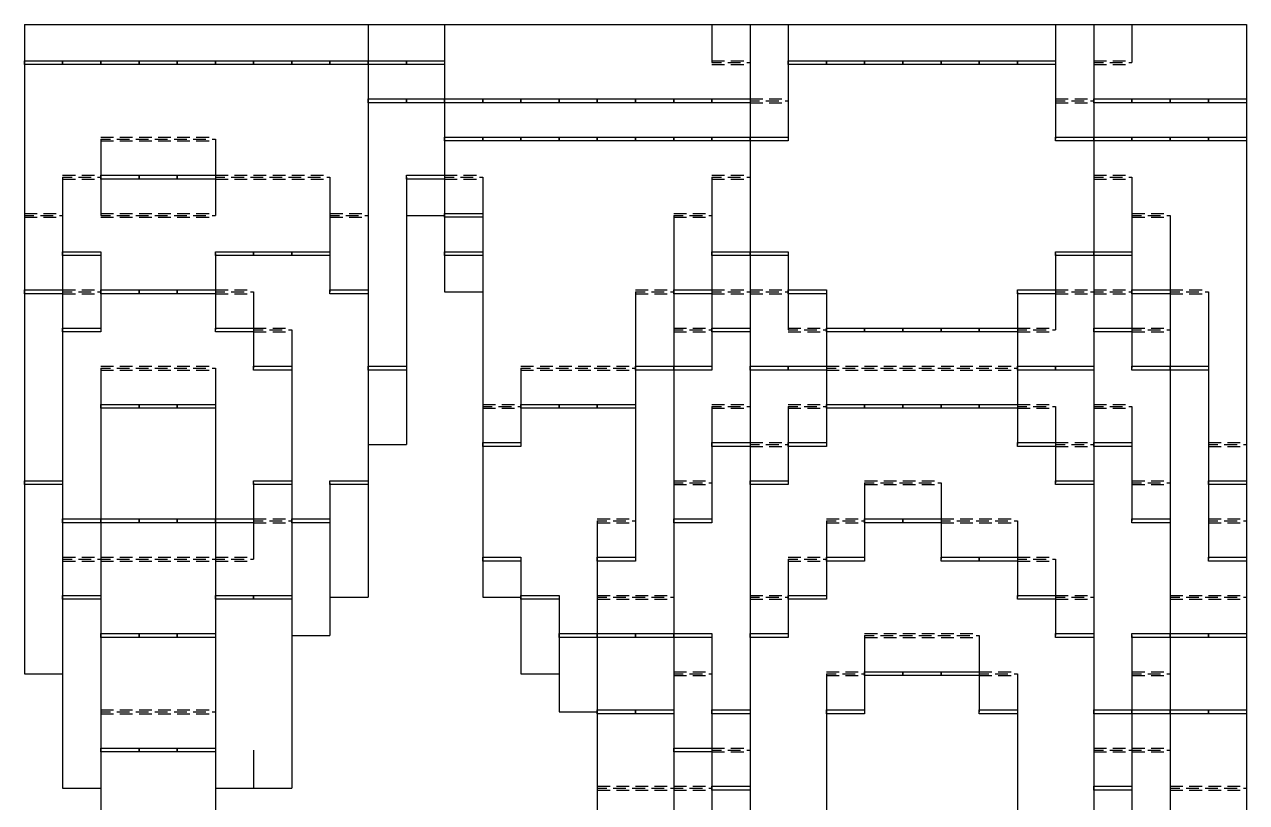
# Model space of a CAD drawing. Header units: millimetres. Extents: x 0 to 320, y 0 to 325.
# Drawn here: x 0 to 320, y 121.2 to 325 of the extents above; entities that cross this region are included whole.
import ezdxf

# ---------------------------------------------------------------- set-up
doc = ezdxf.new("R2010")
doc.units = ezdxf.units.MM
for name, color, linetype in [('CUT', 3, 'CONTINUOUS'), ('MOUNTAIN_FOLD', 1, 'CONTINUOUS'), ('VALLEY_FOLD', 5, 'CONTINUOUS')]:
    doc.layers.add(name, color=color, linetype=linetype)

msp = doc.modelspace()

# ---------------------------------------------------------------- linework, layer by layer
at = {"layer": 'CUT'}
for p, q in [((0, 325), (10, 325)), ((0, 325), (0, 315)), ((10, 325), (20, 325)), ((20, 325), (30, 325)), ((30, 325), (40, 325)), ((40, 325), (50, 325)), ((50, 325), (60, 325)), ((60, 325), (70, 325)), ((70, 325), (80, 325)), ((80, 325), (90, 325)), ((90, 325), (90, 315)), ((90, 325), (100, 325)), ((100, 325), (110, 325)), ((110, 325), (110, 315)), ((110, 325), (120, 325)), ((120, 325), (130, 325)), ((130, 325), (140, 325)), ((140, 325), (150, 325)), ((150, 325), (160, 325)), ((160, 325), (170, 325)), ((170, 325), (180, 325)), ((180, 325), (190, 325)), ((180, 325), (180, 315)), ((190, 325), (200, 325)), ((190, 325), (190, 315)), ((200, 325), (210, 325)), ((200, 325), (200, 315)), ((210, 325), (220, 325)), ((220, 325), (230, 325)), ((230, 325), (240, 325)), ((240, 325), (250, 325)), ((250, 325), (260, 325)), ((260, 325), (270, 325)), ((270, 325), (270, 315)), ((270, 325), (280, 325)), ((280, 325), (290, 325)), ((280, 325), (280, 315)), ((290, 325), (300, 325)), ((290, 325), (290, 315)), ((300, 325), (310, 325)), ((310, 325), (320, 325)), ((320, 325), (320, 315)), ((0, 315), (0, 305)), ((90, 315), (90, 305)), ((110, 315), (110, 305)), ((190, 315), (190, 305)), ((200, 315), (200, 305)), ((270, 315), (270, 305)), ((280, 315), (280, 305)), ((320, 315), (320, 305)), ((0, 305), (0, 295)), ((90, 305), (90, 295)), ((110, 305), (110, 295)), ((190, 305), (190, 295)), ((200, 305), (200, 295)), ((270, 305), (270, 295)), ((280, 305), (280, 295)), ((320, 305), (320, 295)), ((0, 295), (0, 285)), ((20, 295), (20, 285)), ((50, 295), (50, 285)), ((90, 295), (90, 285)), ((110, 295), (110, 285)), ((190, 295), (190, 285)), ((280, 295), (280, 285)), ((320, 295), (320, 285)), ((0, 285), (0, 275)), ((10, 285), (10, 275)), ((20, 285), (20, 275)), ((50, 285), (50, 275)), ((80, 285), (80, 275)), ((90, 285), (90, 275)), ((100, 285), (100, 275)), ((110, 285), (110, 275)), ((120, 285), (120, 275)), ((180, 285), (180, 275)), ((190, 285), (190, 275)), ((280, 285), (280, 275)), ((290, 285), (290, 275)), ((320, 285), (320, 275)), ((0, 275), (0, 265)), ((10, 275), (10, 265)), ((80, 275), (80, 265)), ((90, 275), (90, 265)), ((100, 275), (110, 275)), ((100, 275), (100, 265)), ((110, 275), (110, 265)), ((120, 275), (120, 265)), ((170, 275), (170, 265)), ((180, 275), (180, 265)), ((190, 275), (190, 265)), ((280, 275), (280, 265)), ((290, 275), (290, 265)), ((300, 275), (300, 265)), ((320, 275), (320, 265)), ((0, 265), (0, 255)), ((10, 265), (10, 255)), ((20, 265), (20, 255)), ((50, 265), (50, 255)), ((80, 265), (80, 255)), ((90, 265), (90, 255)), ((100, 265), (100, 255)), ((110, 265), (110, 255)), ((120, 265), (120, 255)), ((170, 265), (170, 255)), ((180, 265), (180, 255)), ((190, 265), (190, 255)), ((200, 265), (200, 255)), ((270, 265), (270, 255)), ((280, 265), (280, 255)), ((290, 265), (290, 255)), ((300, 265), (300, 255)), ((320, 265), (320, 255)), ((0, 255), (0, 245)), ((10, 255), (10, 245)), ((20, 255), (20, 245)), ((50, 255), (50, 245)), ((60, 255), (60, 245)), ((90, 255), (90, 245)), ((100, 255), (100, 245)), ((110, 255), (120, 255)), ((120, 255), (120, 245)), ((160, 255), (160, 245)), ((170, 255), (170, 245)), ((180, 255), (180, 245)), ((190, 255), (190, 245)), ((200, 255), (200, 245)), ((210, 255), (210, 245)), ((260, 255), (260, 245)), ((270, 255), (270, 245)), ((280, 255), (280, 245)), ((290, 255), (290, 245)), ((300, 255), (300, 245)), ((310, 255), (310, 245)), ((320, 255), (320, 245)), ((0, 245), (0, 235)), ((10, 245), (10, 235)), ((60, 245), (60, 235)), ((70, 245), (70, 235)), ((90, 245), (90, 235)), ((100, 245), (100, 235)), ((120, 245), (120, 235)), ((160, 245), (160, 235)), ((170, 245), (170, 235)), ((180, 245), (180, 235)), ((190, 245), (190, 235)), ((210, 245), (210, 235)), ((260, 245), (260, 235)), ((280, 245), (280, 235)), ((290, 245), (290, 235)), ((300, 245), (300, 235)), ((310, 245), (310, 235)), ((320, 245), (320, 235)), ((0, 235), (0, 225)), ((10, 235), (10, 225)), ((20, 235), (20, 225)), ((50, 235), (50, 225)), ((70, 235), (70, 225)), ((90, 235), (90, 225)), ((100, 235), (100, 225)), ((120, 235), (120, 225)), ((130, 235), (130, 225)), ((160, 235), (160, 225)), ((170, 235), (170, 225)), ((190, 235), (190, 225)), ((210, 235), (210, 225)), ((260, 235), (260, 225)), ((280, 235), (280, 225)), ((300, 235), (300, 225)), ((310, 235), (310, 225)), ((320, 235), (320, 225)), ((0, 225), (0, 215)), ((10, 225), (10, 215)), ((20, 225), (20, 215)), ((50, 225), (50, 215)), ((70, 225), (70, 215)), ((90, 225), (90, 215)), ((100, 225), (100, 215)), ((120, 225), (120, 215)), ((130, 225), (130, 215)), ((160, 225), (160, 215)), ((170, 225), (170, 215)), ((180, 225), (180, 215)), ((190, 225), (190, 215)), ((200, 225), (200, 215)), ((210, 225), (210, 215)), ((260, 225), (260, 215)), ((270, 225), (270, 215)), ((280, 225), (280, 215)), ((290, 225), (290, 215)), ((300, 225), (300, 215)), ((310, 225), (310, 215)), ((320, 225), (320, 215)), ((0, 215), (0, 205)), ((10, 215), (10, 205)), ((20, 215), (20, 205)), ((50, 215), (50, 205)), ((70, 215), (70, 205)), ((90, 215), (100, 215)), ((90, 215), (90, 205)), ((120, 215), (120, 205)), ((160, 215), (160, 205)), ((170, 215), (170, 205)), ((180, 215), (180, 205)), ((190, 215), (190, 205)), ((200, 215), (200, 205)), ((270, 215), (270, 205)), ((280, 215), (280, 205)), ((290, 215), (290, 205)), ((300, 215), (300, 205)), ((310, 215), (310, 205)), ((320, 215), (320, 205)), ((0, 205), (0, 195)), ((10, 205), (10, 195)), ((20, 205), (20, 195)), ((50, 205), (50, 195)), ((60, 205), (60, 195)), ((70, 205), (70, 195)), ((80, 205), (80, 195)), ((90, 205), (90, 195)), ((120, 205), (120, 195)), ((160, 205), (160, 195)), ((170, 205), (170, 195)), ((180, 205), (180, 195)), ((190, 205), (190, 195)), ((220, 205), (220, 195)), ((240, 205), (240, 195)), ((280, 205), (280, 195)), ((290, 205), (290, 195)), ((300, 205), (300, 195)), ((310, 205), (310, 195)), ((320, 205), (320, 195)), ((0, 195), (0, 185)), ((10, 195), (10, 185)), ((20, 195), (20, 185)), ((50, 195), (50, 185)), ((60, 195), (60, 185)), ((70, 195), (70, 185)), ((80, 195), (80, 185)), ((90, 195), (90, 185)), ((120, 195), (120, 185)), ((150, 195), (150, 185)), ((160, 195), (160, 185)), ((170, 195), (170, 185)), ((190, 195), (190, 185)), ((210, 195), (210, 185)), ((220, 195), (220, 185)), ((240, 195), (240, 185)), ((260, 195), (260, 185)), ((280, 195), (280, 185)), ((300, 195), (300, 185)), ((310, 195), (310, 185)), ((320, 195), (320, 185)), ((0, 185), (0, 175)), ((10, 185), (10, 175)), ((20, 185), (20, 175)), ((50, 185), (50, 175)), ((70, 185), (70, 175)), ((80, 185), (80, 175)), ((90, 185), (90, 175)), ((120, 185), (120, 175)), ((130, 185), (130, 175)), ((150, 185), (150, 175)), ((170, 185), (170, 175)), ((190, 185), (190, 175)), ((200, 185), (200, 175)), ((210, 185), (210, 175)), ((260, 185), (260, 175)), ((270, 185), (270, 175)), ((280, 185), (280, 175)), ((300, 185), (300, 175)), ((320, 185), (320, 175)), ((0, 175), (0, 165)), ((10, 175), (10, 165)), ((20, 175), (20, 165)), ((50, 175), (50, 165)), ((70, 175), (70, 165)), ((80, 175), (90, 175)), ((80, 175), (80, 165)), ((120, 175), (130, 175)), ((130, 175), (130, 165)), ((140, 175), (140, 165)), ((150, 175), (150, 165)), ((170, 175), (170, 165)), ((190, 175), (190, 165)), ((200, 175), (200, 165)), ((270, 175), (270, 165)), ((280, 175), (280, 165)), ((300, 175), (300, 165)), ((320, 175), (320, 165)), ((0, 165), (0, 155)), ((10, 165), (10, 155)), ((20, 165), (20, 155)), ((50, 165), (50, 155)), ((70, 165), (80, 165)), ((70, 165), (70, 155)), ((130, 165), (130, 155)), ((140, 165), (140, 155)), ((150, 165), (150, 155)), ((170, 165), (170, 155)), ((180, 165), (180, 155)), ((190, 165), (190, 155)), ((220, 165), (220, 155)), ((250, 165), (250, 155)), ((280, 165), (280, 155)), ((290, 165), (290, 155)), ((300, 165), (300, 155)), ((320, 165), (320, 155)), ((0, 155), (10, 155)), ((10, 155), (10, 145)), ((20, 155), (20, 145)), ((50, 155), (50, 145)), ((70, 155), (70, 145)), ((130, 155), (140, 155)), ((140, 155), (140, 145)), ((150, 155), (150, 145)), ((170, 155), (170, 145)), ((180, 155), (180, 145)), ((190, 155), (190, 145)), ((210, 155), (210, 145)), ((220, 155), (220, 145)), ((250, 155), (250, 145)), ((260, 155), (260, 145)), ((280, 155), (280, 145)), ((290, 155), (290, 145)), ((300, 155), (300, 145)), ((320, 155), (320, 145)), ((10, 145), (10, 135)), ((20, 145), (20, 135)), ((50, 145), (50, 135)), ((70, 145), (70, 135)), ((140, 145), (150, 145)), ((150, 145), (150, 135)), ((170, 145), (170, 135)), ((180, 145), (180, 135)), ((190, 145), (190, 135)), ((210, 145), (210, 135)), ((260, 145), (260, 135)), ((280, 145), (280, 135)), ((290, 145), (290, 135)), ((300, 145), (300, 135)), ((320, 145), (320, 135)), ((10, 135), (10, 125)), ((20, 135), (20, 125)), ((50, 135), (50, 125)), ((60, 135), (60, 125)), ((70, 135), (70, 125)), ((150, 135), (150, 125)), ((170, 135), (170, 125)), ((180, 135), (180, 125)), ((190, 135), (190, 125)), ((210, 135), (210, 125)), ((260, 135), (260, 125)), ((280, 135), (280, 125)), ((290, 135), (290, 125)), ((300, 135), (300, 125)), ((320, 135), (320, 125)), ((10, 125), (20, 125)), ((20, 125), (20, 115)), ((50, 125), (60, 125)), ((50, 125), (50, 115)), ((60, 125), (70, 125)), ((150, 125), (150, 115)), ((170, 125), (170, 115)), ((180, 125), (180, 115)), ((190, 125), (190, 115)), ((210, 125), (210, 115)), ((260, 125), (260, 115)), ((280, 125), (280, 115)), ((290, 125), (290, 115)), ((300, 125), (300, 115)), ((320, 125), (320, 115))]:
    msp.add_line(p, q, dxfattribs=at)
at = {"layer": 'MOUNTAIN_FOLD'}
for points in [[(0, 315.5), (10, 315.5), (10, 314.5), (0, 314.5)], [(10, 315.5), (20, 315.5), (20, 314.5), (10, 314.5)], [(20, 315.5), (30, 315.5), (30, 314.5), (20, 314.5)], [(30, 315.5), (40, 315.5), (40, 314.5), (30, 314.5)], [(40, 315.5), (50, 315.5), (50, 314.5), (40, 314.5)], [(50, 315.5), (60, 315.5), (60, 314.5), (50, 314.5)], [(60, 315.5), (70, 315.5), (70, 314.5), (60, 314.5)], [(70, 315.5), (80, 315.5), (80, 314.5), (70, 314.5)], [(80, 315.5), (90, 315.5), (90, 314.5), (80, 314.5)], [(90, 315.5), (100, 315.5), (100, 314.5), (90, 314.5)], [(100, 315.5), (110, 315.5), (110, 314.5), (100, 314.5)], [(200, 315.5), (210, 315.5), (210, 314.5), (200, 314.5)], [(210, 315.5), (220, 315.5), (220, 314.5), (210, 314.5)], [(220, 315.5), (230, 315.5), (230, 314.5), (220, 314.5)], [(230, 315.5), (240, 315.5), (240, 314.5), (230, 314.5)], [(240, 315.5), (250, 315.5), (250, 314.5), (240, 314.5)], [(250, 315.5), (260, 315.5), (260, 314.5), (250, 314.5)], [(260, 315.5), (270, 315.5), (270, 314.5), (260, 314.5)], [(90, 305.5), (100, 305.5), (100, 304.5), (90, 304.5)], [(100, 305.5), (110, 305.5), (110, 304.5), (100, 304.5)], [(110, 305.5), (120, 305.5), (120, 304.5), (110, 304.5)], [(120, 305.5), (130, 305.5), (130, 304.5), (120, 304.5)], [(130, 305.5), (140, 305.5), (140, 304.5), (130, 304.5)], [(140, 305.5), (150, 305.5), (150, 304.5), (140, 304.5)], [(150, 305.5), (160, 305.5), (160, 304.5), (150, 304.5)], [(160, 305.5), (170, 305.5), (170, 304.5), (160, 304.5)], [(170, 305.5), (180, 305.5), (180, 304.5), (170, 304.5)], [(180, 305.5), (190, 305.5), (190, 304.5), (180, 304.5)], [(280, 305.5), (290, 305.5), (290, 304.5), (280, 304.5)], [(290, 305.5), (300, 305.5), (300, 304.5), (290, 304.5)], [(300, 305.5), (310, 305.5), (310, 304.5), (300, 304.5)], [(310, 305.5), (320, 305.5), (320, 304.5), (310, 304.5)], [(110, 295.5), (120, 295.5), (120, 294.5), (110, 294.5)], [(120, 295.5), (130, 295.5), (130, 294.5), (120, 294.5)], [(130, 295.5), (140, 295.5), (140, 294.5), (130, 294.5)], [(140, 295.5), (150, 295.5), (150, 294.5), (140, 294.5)], [(150, 295.5), (160, 295.5), (160, 294.5), (150, 294.5)], [(160, 295.5), (170, 295.5), (170, 294.5), (160, 294.5)], [(170, 295.5), (180, 295.5), (180, 294.5), (170, 294.5)], [(180, 295.5), (190, 295.5), (190, 294.5), (180, 294.5)], [(190, 295.5), (200, 295.5), (200, 294.5), (190, 294.5)], [(270, 295.5), (280, 295.5), (280, 294.5), (270, 294.5)], [(280, 295.5), (290, 295.5), (290, 294.5), (280, 294.5)], [(290, 295.5), (300, 295.5), (300, 294.5), (290, 294.5)], [(300, 295.5), (310, 295.5), (310, 294.5), (300, 294.5)], [(310, 295.5), (320, 295.5), (320, 294.5), (310, 294.5)], [(20, 285.5), (30, 285.5), (30, 284.5), (20, 284.5)], [(30, 285.5), (40, 285.5), (40, 284.5), (30, 284.5)], [(40, 285.5), (50, 285.5), (50, 284.5), (40, 284.5)], [(100, 285.5), (110, 285.5), (110, 284.5), (100, 284.5)], [(110, 275.5), (120, 275.5), (120, 274.5), (110, 274.5)], [(10, 265.5), (20, 265.5), (20, 264.5), (10, 264.5)], [(50, 265.5), (60, 265.5), (60, 264.5), (50, 264.5)], [(60, 265.5), (70, 265.5), (70, 264.5), (60, 264.5)], [(70, 265.5), (80, 265.5), (80, 264.5), (70, 264.5)], [(110, 265.5), (120, 265.5), (120, 264.5), (110, 264.5)], [(180, 265.5), (190, 265.5), (190, 264.5), (180, 264.5)], [(190, 265.5), (200, 265.5), (200, 264.5), (190, 264.5)], [(270, 265.5), (280, 265.5), (280, 264.5), (270, 264.5)], [(280, 265.5), (290, 265.5), (290, 264.5), (280, 264.5)], [(0, 255.5), (10, 255.5), (10, 254.5), (0, 254.5)], [(20, 255.5), (30, 255.5), (30, 254.5), (20, 254.5)], [(30, 255.5), (40, 255.5), (40, 254.5), (30, 254.5)], [(40, 255.5), (50, 255.5), (50, 254.5), (40, 254.5)], [(80, 255.5), (90, 255.5), (90, 254.5), (80, 254.5)], [(170, 255.5), (180, 255.5), (180, 254.5), (170, 254.5)], [(200, 255.5), (210, 255.5), (210, 254.5), (200, 254.5)], [(260, 255.5), (270, 255.5), (270, 254.5), (260, 254.5)], [(290, 255.5), (300, 255.5), (300, 254.5), (290, 254.5)], [(10, 245.5), (20, 245.5), (20, 244.5), (10, 244.5)], [(50, 245.5), (60, 245.5), (60, 244.5), (50, 244.5)], [(180, 245.5), (190, 245.5), (190, 244.5), (180, 244.5)], [(210, 245.5), (220, 245.5), (220, 244.5), (210, 244.5)], [(220, 245.5), (230, 245.5), (230, 244.5), (220, 244.5)], [(230, 245.5), (240, 245.5), (240, 244.5), (230, 244.5)], [(240, 245.5), (250, 245.5), (250, 244.5), (240, 244.5)], [(250, 245.5), (260, 245.5), (260, 244.5), (250, 244.5)], [(280, 245.5), (290, 245.5), (290, 244.5), (280, 244.5)], [(60, 235.5), (70, 235.5), (70, 234.5), (60, 234.5)], [(90, 235.5), (100, 235.5), (100, 234.5), (90, 234.5)], [(160, 235.5), (170, 235.5), (170, 234.5), (160, 234.5)], [(170, 235.5), (180, 235.5), (180, 234.5), (170, 234.5)], [(190, 235.5), (200, 235.5), (200, 234.5), (190, 234.5)], [(200, 235.5), (210, 235.5), (210, 234.5), (200, 234.5)], [(260, 235.5), (270, 235.5), (270, 234.5), (260, 234.5)], [(270, 235.5), (280, 235.5), (280, 234.5), (270, 234.5)], [(290, 235.5), (300, 235.5), (300, 234.5), (290, 234.5)], [(300, 235.5), (310, 235.5), (310, 234.5), (300, 234.5)], [(20, 225.5), (30, 225.5), (30, 224.5), (20, 224.5)], [(30, 225.5), (40, 225.5), (40, 224.5), (30, 224.5)], [(40, 225.5), (50, 225.5), (50, 224.5), (40, 224.5)], [(130, 225.5), (140, 225.5), (140, 224.5), (130, 224.5)], [(140, 225.5), (150, 225.5), (150, 224.5), (140, 224.5)], [(150, 225.5), (160, 225.5), (160, 224.5), (150, 224.5)], [(210, 225.5), (220, 225.5), (220, 224.5), (210, 224.5)], [(220, 225.5), (230, 225.5), (230, 224.5), (220, 224.5)], [(230, 225.5), (240, 225.5), (240, 224.5), (230, 224.5)], [(240, 225.5), (250, 225.5), (250, 224.5), (240, 224.5)], [(250, 225.5), (260, 225.5), (260, 224.5), (250, 224.5)], [(120, 215.5), (130, 215.5), (130, 214.5), (120, 214.5)], [(180, 215.5), (190, 215.5), (190, 214.5), (180, 214.5)], [(200, 215.5), (210, 215.5), (210, 214.5), (200, 214.5)], [(260, 215.5), (270, 215.5), (270, 214.5), (260, 214.5)], [(280, 215.5), (290, 215.5), (290, 214.5), (280, 214.5)], [(0, 205.5), (10, 205.5), (10, 204.5), (0, 204.5)], [(60, 205.5), (70, 205.5), (70, 204.5), (60, 204.5)], [(80, 205.5), (90, 205.5), (90, 204.5), (80, 204.5)], [(190, 205.5), (200, 205.5), (200, 204.5), (190, 204.5)], [(270, 205.5), (280, 205.5), (280, 204.5), (270, 204.5)], [(310, 205.5), (320, 205.5), (320, 204.5), (310, 204.5)], [(10, 195.5), (20, 195.5), (20, 194.5), (10, 194.5)], [(20, 195.5), (30, 195.5), (30, 194.5), (20, 194.5)], [(30, 195.5), (40, 195.5), (40, 194.5), (30, 194.5)], [(40, 195.5), (50, 195.5), (50, 194.5), (40, 194.5)], [(50, 195.5), (60, 195.5), (60, 194.5), (50, 194.5)], [(70, 195.5), (80, 195.5), (80, 194.5), (70, 194.5)], [(170, 195.5), (180, 195.5), (180, 194.5), (170, 194.5)], [(220, 195.5), (230, 195.5), (230, 194.5), (220, 194.5)], [(230, 195.5), (240, 195.5), (240, 194.5), (230, 194.5)], [(290, 195.5), (300, 195.5), (300, 194.5), (290, 194.5)], [(120, 185.5), (130, 185.5), (130, 184.5), (120, 184.5)], [(150, 185.5), (160, 185.5), (160, 184.5), (150, 184.5)], [(210, 185.5), (220, 185.5), (220, 184.5), (210, 184.5)], [(240, 185.5), (250, 185.5), (250, 184.5), (240, 184.5)], [(250, 185.5), (260, 185.5), (260, 184.5), (250, 184.5)], [(310, 185.5), (320, 185.5), (320, 184.5), (310, 184.5)], [(10, 175.5), (20, 175.5), (20, 174.5), (10, 174.5)], [(50, 175.5), (60, 175.5), (60, 174.5), (50, 174.5)], [(60, 175.5), (70, 175.5), (70, 174.5), (60, 174.5)], [(130, 175.5), (140, 175.5), (140, 174.5), (130, 174.5)], [(200, 175.5), (210, 175.5), (210, 174.5), (200, 174.5)], [(260, 175.5), (270, 175.5), (270, 174.5), (260, 174.5)], [(20, 165.5), (30, 165.5), (30, 164.5), (20, 164.5)], [(30, 165.5), (40, 165.5), (40, 164.5), (30, 164.5)], [(40, 165.5), (50, 165.5), (50, 164.5), (40, 164.5)], [(140, 165.5), (150, 165.5), (150, 164.5), (140, 164.5)], [(150, 165.5), (160, 165.5), (160, 164.5), (150, 164.5)], [(160, 165.5), (170, 165.5), (170, 164.5), (160, 164.5)], [(170, 165.5), (180, 165.5), (180, 164.5), (170, 164.5)], [(190, 165.5), (200, 165.5), (200, 164.5), (190, 164.5)], [(270, 165.5), (280, 165.5), (280, 164.5), (270, 164.5)], [(290, 165.5), (300, 165.5), (300, 164.5), (290, 164.5)], [(300, 165.5), (310, 165.5), (310, 164.5), (300, 164.5)], [(310, 165.5), (320, 165.5), (320, 164.5), (310, 164.5)], [(220, 155.5), (230, 155.5), (230, 154.5), (220, 154.5)], [(230, 155.5), (240, 155.5), (240, 154.5), (230, 154.5)], [(240, 155.5), (250, 155.5), (250, 154.5), (240, 154.5)], [(150, 145.5), (160, 145.5), (160, 144.5), (150, 144.5)], [(160, 145.5), (170, 145.5), (170, 144.5), (160, 144.5)], [(180, 145.5), (190, 145.5), (190, 144.5), (180, 144.5)], [(210, 145.5), (220, 145.5), (220, 144.5), (210, 144.5)], [(250, 145.5), (260, 145.5), (260, 144.5), (250, 144.5)], [(280, 145.5), (290, 145.5), (290, 144.5), (280, 144.5)], [(290, 145.5), (300, 145.5), (300, 144.5), (290, 144.5)], [(300, 145.5), (310, 145.5), (310, 144.5), (300, 144.5)], [(310, 145.5), (320, 145.5), (320, 144.5), (310, 144.5)], [(20, 135.5), (30, 135.5), (30, 134.5), (20, 134.5)], [(30, 135.5), (40, 135.5), (40, 134.5), (30, 134.5)], [(40, 135.5), (50, 135.5), (50, 134.5), (40, 134.5)], [(170, 135.5), (180, 135.5), (180, 134.5), (170, 134.5)], [(180, 125.5), (190, 125.5), (190, 124.5), (180, 124.5)], [(280, 125.5), (290, 125.5), (290, 124.5), (280, 124.5)]]:
    msp.add_lwpolyline(points, close=True, dxfattribs=at)
at = {"layer": 'VALLEY_FOLD'}
for p, q in [((180, 315.5), (183.3333, 315.5)), ((180, 315), (182.5, 315)), ((180, 314.5), (183.3333, 314.5)), ((184.1667, 315), (187.5, 315)), ((185, 315.5), (188.3333, 315.5)), ((185, 314.5), (188.3333, 314.5)), ((189.1667, 315), (190, 315)), ((280, 315.5), (283.3333, 315.5)), ((280, 315), (282.5, 315)), ((280, 314.5), (283.3333, 314.5)), ((284.1667, 315), (287.5, 315)), ((285, 315.5), (288.3333, 315.5)), ((285, 314.5), (288.3333, 314.5)), ((289.1667, 315), (290, 315)), ((190, 305.5), (193.3333, 305.5)), ((190, 305), (192.5, 305)), ((190, 304.5), (193.3333, 304.5)), ((194.1667, 305), (197.5, 305)), ((195, 305.5), (198.3333, 305.5)), ((195, 304.5), (198.3333, 304.5)), ((199.1667, 305), (200, 305)), ((270, 305.5), (273.3333, 305.5)), ((270, 305), (272.5, 305)), ((270, 304.5), (273.3333, 304.5)), ((274.1667, 305), (277.5, 305)), ((275, 305.5), (278.3333, 305.5)), ((275, 304.5), (278.3333, 304.5)), ((279.1667, 305), (280, 305)), ((20, 295.5), (23.3333, 295.5)), ((20, 295), (22.5, 295)), ((20, 294.5), (23.3333, 294.5)), ((24.1667, 295), (27.5, 295)), ((25, 295.5), (28.3333, 295.5)), ((25, 294.5), (28.3333, 294.5)), ((29.1667, 295), (30, 295)), ((30, 295.5), (33.3333, 295.5)), ((30, 295), (32.5, 295)), ((30, 294.5), (33.3333, 294.5)), ((34.1667, 295), (37.5, 295)), ((35, 295.5), (38.3333, 295.5)), ((35, 294.5), (38.3333, 294.5)), ((39.1667, 295), (40, 295)), ((40, 295.5), (43.3333, 295.5)), ((40, 295), (42.5, 295)), ((40, 294.5), (43.3333, 294.5)), ((44.1667, 295), (47.5, 295)), ((45, 295.5), (48.3333, 295.5)), ((45, 294.5), (48.3333, 294.5)), ((49.1667, 295), (50, 295)), ((10, 285.5), (13.3333, 285.5)), ((10, 285), (12.5, 285)), ((14.1667, 285), (17.5, 285)), ((15, 285.5), (18.3333, 285.5)), ((19.1667, 285), (20, 285)), ((50, 285.5), (53.3333, 285.5)), ((50, 285), (52.5, 285)), ((54.1667, 285), (57.5, 285)), ((55, 285.5), (58.3333, 285.5)), ((59.1667, 285), (60, 285)), ((60, 285.5), (63.3333, 285.5)), ((60, 285), (62.5, 285)), ((64.1667, 285), (67.5, 285)), ((65, 285.5), (68.3333, 285.5)), ((69.1667, 285), (70, 285)), ((70, 285.5), (73.3333, 285.5)), ((70, 285), (72.5, 285)), ((74.1667, 285), (77.5, 285)), ((75, 285.5), (78.3333, 285.5)), ((79.1667, 285), (80, 285)), ((110, 285.5), (113.3333, 285.5)), ((110, 285), (112.5, 285)), ((114.1667, 285), (117.5, 285)), ((115, 285.5), (118.3333, 285.5)), ((119.1667, 285), (120, 285)), ((180, 285.5), (183.3333, 285.5)), ((180, 285), (182.5, 285)), ((184.1667, 285), (187.5, 285)), ((185, 285.5), (188.3333, 285.5)), ((189.1667, 285), (190, 285)), ((280, 285.5), (283.3333, 285.5)), ((280, 285), (282.5, 285)), ((284.1667, 285), (287.5, 285)), ((285, 285.5), (288.3333, 285.5)), ((289.1667, 285), (290, 285)), ((10, 284.5), (13.3333, 284.5)), ((15, 284.5), (18.3333, 284.5)), ((50, 284.5), (53.3333, 284.5)), ((55, 284.5), (58.3333, 284.5)), ((60, 284.5), (63.3333, 284.5)), ((65, 284.5), (68.3333, 284.5)), ((70, 284.5), (73.3333, 284.5)), ((75, 284.5), (78.3333, 284.5)), ((110, 284.5), (113.3333, 284.5)), ((115, 284.5), (118.3333, 284.5)), ((180, 284.5), (183.3333, 284.5)), ((185, 284.5), (188.3333, 284.5)), ((280, 284.5), (283.3333, 284.5)), ((285, 284.5), (288.3333, 284.5)), ((0, 275.5), (3.3333, 275.5)), ((5, 275.5), (8.3333, 275.5)), ((20, 275.5), (23.3333, 275.5)), ((25, 275.5), (28.3333, 275.5)), ((30, 275.5), (33.3333, 275.5)), ((35, 275.5), (38.3333, 275.5)), ((40, 275.5), (43.3333, 275.5)), ((45, 275.5), (48.3333, 275.5)), ((80, 275.5), (83.3333, 275.5)), ((85, 275.5), (88.3333, 275.5)), ((170, 275.5), (173.3333, 275.5)), ((175, 275.5), (178.3333, 275.5)), ((290, 275.5), (293.3333, 275.5)), ((295, 275.5), (298.3333, 275.5)), ((0, 275), (2.5, 275)), ((0, 274.5), (3.3333, 274.5)), ((4.1667, 275), (7.5, 275)), ((5, 274.5), (8.3333, 274.5)), ((9.1667, 275), (10, 275)), ((20, 275), (22.5, 275)), ((20, 274.5), (23.3333, 274.5)), ((24.1667, 275), (27.5, 275)), ((25, 274.5), (28.3333, 274.5)), ((29.1667, 275), (30, 275)), ((30, 275), (32.5, 275)), ((30, 274.5), (33.3333, 274.5)), ((34.1667, 275), (37.5, 275)), ((35, 274.5), (38.3333, 274.5)), ((39.1667, 275), (40, 275)), ((40, 275), (42.5, 275)), ((40, 274.5), (43.3333, 274.5)), ((44.1667, 275), (47.5, 275)), ((45, 274.5), (48.3333, 274.5)), ((49.1667, 275), (50, 275)), ((80, 275), (82.5, 275)), ((80, 274.5), (83.3333, 274.5)), ((84.1667, 275), (87.5, 275)), ((85, 274.5), (88.3333, 274.5)), ((89.1667, 275), (90, 275)), ((170, 275), (172.5, 275)), ((170, 274.5), (173.3333, 274.5)), ((174.1667, 275), (177.5, 275)), ((175, 274.5), (178.3333, 274.5)), ((179.1667, 275), (180, 275)), ((290, 275), (292.5, 275)), ((290, 274.5), (293.3333, 274.5)), ((294.1667, 275), (297.5, 275)), ((295, 274.5), (298.3333, 274.5)), ((299.1667, 275), (300, 275)), ((10, 255.5), (13.3333, 255.5)), ((10, 255), (12.5, 255)), ((10, 254.5), (13.3333, 254.5)), ((14.1667, 255), (17.5, 255)), ((15, 255.5), (18.3333, 255.5)), ((15, 254.5), (18.3333, 254.5)), ((19.1667, 255), (20, 255)), ((50, 255.5), (53.3333, 255.5)), ((50, 255), (52.5, 255)), ((50, 254.5), (53.3333, 254.5)), ((54.1667, 255), (57.5, 255)), ((55, 255.5), (58.3333, 255.5)), ((55, 254.5), (58.3333, 254.5)), ((59.1667, 255), (60, 255)), ((160, 255.5), (163.3333, 255.5)), ((160, 255), (162.5, 255)), ((160, 254.5), (163.3333, 254.5)), ((164.1667, 255), (167.5, 255)), ((165, 255.5), (168.3333, 255.5)), ((165, 254.5), (168.3333, 254.5)), ((169.1667, 255), (170, 255)), ((180, 255.5), (183.3333, 255.5)), ((180, 255), (182.5, 255)), ((180, 254.5), (183.3333, 254.5)), ((184.1667, 255), (187.5, 255)), ((185, 255.5), (188.3333, 255.5)), ((185, 254.5), (188.3333, 254.5)), ((189.1667, 255), (190, 255)), ((190, 255.5), (193.3333, 255.5)), ((190, 255), (192.5, 255)), ((190, 254.5), (193.3333, 254.5)), ((194.1667, 255), (197.5, 255)), ((195, 255.5), (198.3333, 255.5)), ((195, 254.5), (198.3333, 254.5)), ((199.1667, 255), (200, 255)), ((270, 255.5), (273.3333, 255.5)), ((270, 255), (272.5, 255)), ((270, 254.5), (273.3333, 254.5)), ((274.1667, 255), (277.5, 255)), ((275, 255.5), (278.3333, 255.5)), ((275, 254.5), (278.3333, 254.5)), ((279.1667, 255), (280, 255)), ((280, 255.5), (283.3333, 255.5)), ((280, 255), (282.5, 255)), ((280, 254.5), (283.3333, 254.5)), ((284.1667, 255), (287.5, 255)), ((285, 255.5), (288.3333, 255.5)), ((285, 254.5), (288.3333, 254.5)), ((289.1667, 255), (290, 255)), ((300, 255.5), (303.3333, 255.5)), ((300, 255), (302.5, 255)), ((300, 254.5), (303.3333, 254.5)), ((304.1667, 255), (307.5, 255)), ((305, 255.5), (308.3333, 255.5)), ((305, 254.5), (308.3333, 254.5)), ((309.1667, 255), (310, 255)), ((60, 245.5), (63.3333, 245.5)), ((60, 245), (62.5, 245)), ((60, 244.5), (63.3333, 244.5)), ((64.1667, 245), (67.5, 245)), ((65, 245.5), (68.3333, 245.5)), ((65, 244.5), (68.3333, 244.5)), ((69.1667, 245), (70, 245)), ((170, 245.5), (173.3333, 245.5)), ((170, 245), (172.5, 245)), ((170, 244.5), (173.3333, 244.5)), ((174.1667, 245), (177.5, 245)), ((175, 245.5), (178.3333, 245.5)), ((175, 244.5), (178.3333, 244.5)), ((179.1667, 245), (180, 245)), ((200, 245.5), (203.3333, 245.5)), ((200, 245), (202.5, 245)), ((200, 244.5), (203.3333, 244.5)), ((204.1667, 245), (207.5, 245)), ((205, 245.5), (208.3333, 245.5)), ((205, 244.5), (208.3333, 244.5)), ((209.1667, 245), (210, 245)), ((260, 245.5), (263.3333, 245.5)), ((260, 245), (262.5, 245)), ((260, 244.5), (263.3333, 244.5)), ((264.1667, 245), (267.5, 245)), ((265, 245.5), (268.3333, 245.5)), ((265, 244.5), (268.3333, 244.5)), ((269.1667, 245), (270, 245)), ((290, 245.5), (293.3333, 245.5)), ((290, 245), (292.5, 245)), ((290, 244.5), (293.3333, 244.5)), ((294.1667, 245), (297.5, 245)), ((295, 245.5), (298.3333, 245.5)), ((295, 244.5), (298.3333, 244.5)), ((299.1667, 245), (300, 245)), ((20, 235.5), (23.3333, 235.5)), ((20, 235), (22.5, 235)), ((20, 234.5), (23.3333, 234.5)), ((24.1667, 235), (27.5, 235)), ((25, 235.5), (28.3333, 235.5)), ((25, 234.5), (28.3333, 234.5)), ((29.1667, 235), (30, 235)), ((30, 235.5), (33.3333, 235.5)), ((30, 235), (32.5, 235)), ((30, 234.5), (33.3333, 234.5)), ((34.1667, 235), (37.5, 235)), ((35, 235.5), (38.3333, 235.5)), ((35, 234.5), (38.3333, 234.5)), ((39.1667, 235), (40, 235)), ((40, 235.5), (43.3333, 235.5)), ((40, 235), (42.5, 235)), ((40, 234.5), (43.3333, 234.5)), ((44.1667, 235), (47.5, 235)), ((45, 235.5), (48.3333, 235.5)), ((45, 234.5), (48.3333, 234.5)), ((49.1667, 235), (50, 235)), ((130, 235.5), (133.3333, 235.5)), ((130, 235), (132.5, 235)), ((130, 234.5), (133.3333, 234.5)), ((134.1667, 235), (137.5, 235)), ((135, 235.5), (138.3333, 235.5)), ((135, 234.5), (138.3333, 234.5)), ((139.1667, 235), (140, 235)), ((140, 235.5), (143.3333, 235.5)), ((140, 235), (142.5, 235)), ((140, 234.5), (143.3333, 234.5)), ((144.1667, 235), (147.5, 235)), ((145, 235.5), (148.3333, 235.5)), ((145, 234.5), (148.3333, 234.5)), ((149.1667, 235), (150, 235)), ((150, 235.5), (153.3333, 235.5)), ((150, 235), (152.5, 235)), ((150, 234.5), (153.3333, 234.5)), ((154.1667, 235), (157.5, 235)), ((155, 235.5), (158.3333, 235.5)), ((155, 234.5), (158.3333, 234.5)), ((159.1667, 235), (160, 235)), ((210, 235.5), (213.3333, 235.5)), ((210, 235), (212.5, 235)), ((210, 234.5), (213.3333, 234.5)), ((214.1667, 235), (217.5, 235)), ((215, 235.5), (218.3333, 235.5)), ((215, 234.5), (218.3333, 234.5)), ((219.1667, 235), (220, 235)), ((220, 235.5), (223.3333, 235.5)), ((220, 235), (222.5, 235)), ((220, 234.5), (223.3333, 234.5)), ((224.1667, 235), (227.5, 235)), ((225, 235.5), (228.3333, 235.5)), ((225, 234.5), (228.3333, 234.5)), ((229.1667, 235), (230, 235)), ((230, 235.5), (233.3333, 235.5)), ((230, 235), (232.5, 235)), ((230, 234.5), (233.3333, 234.5)), ((234.1667, 235), (237.5, 235)), ((235, 235.5), (238.3333, 235.5)), ((235, 234.5), (238.3333, 234.5)), ((239.1667, 235), (240, 235)), ((240, 235.5), (243.3333, 235.5)), ((240, 235), (242.5, 235)), ((240, 234.5), (243.3333, 234.5)), ((244.1667, 235), (247.5, 235)), ((245, 235.5), (248.3333, 235.5)), ((245, 234.5), (248.3333, 234.5)), ((249.1667, 235), (250, 235)), ((250, 235.5), (253.3333, 235.5)), ((250, 235), (252.5, 235)), ((250, 234.5), (253.3333, 234.5)), ((254.1667, 235), (257.5, 235)), ((255, 235.5), (258.3333, 235.5)), ((255, 234.5), (258.3333, 234.5)), ((259.1667, 235), (260, 235)), ((120, 225.5), (123.3333, 225.5)), ((120, 225), (122.5, 225)), ((120, 224.5), (123.3333, 224.5)), ((124.1667, 225), (127.5, 225)), ((125, 225.5), (128.3333, 225.5)), ((125, 224.5), (128.3333, 224.5)), ((129.1667, 225), (130, 225)), ((180, 225.5), (183.3333, 225.5)), ((180, 225), (182.5, 225)), ((180, 224.5), (183.3333, 224.5)), ((184.1667, 225), (187.5, 225)), ((185, 225.5), (188.3333, 225.5)), ((185, 224.5), (188.3333, 224.5)), ((189.1667, 225), (190, 225)), ((200, 225.5), (203.3333, 225.5)), ((200, 225), (202.5, 225)), ((200, 224.5), (203.3333, 224.5)), ((204.1667, 225), (207.5, 225)), ((205, 225.5), (208.3333, 225.5)), ((205, 224.5), (208.3333, 224.5)), ((209.1667, 225), (210, 225)), ((260, 225.5), (263.3333, 225.5)), ((260, 225), (262.5, 225)), ((260, 224.5), (263.3333, 224.5)), ((264.1667, 225), (267.5, 225)), ((265, 225.5), (268.3333, 225.5)), ((265, 224.5), (268.3333, 224.5)), ((269.1667, 225), (270, 225)), ((280, 225.5), (283.3333, 225.5)), ((280, 225), (282.5, 225)), ((280, 224.5), (283.3333, 224.5)), ((284.1667, 225), (287.5, 225)), ((285, 225.5), (288.3333, 225.5)), ((285, 224.5), (288.3333, 224.5)), ((289.1667, 225), (290, 225)), ((190, 215.5), (193.3333, 215.5)), ((190, 215), (192.5, 215)), ((190, 214.5), (193.3333, 214.5)), ((194.1667, 215), (197.5, 215)), ((195, 215.5), (198.3333, 215.5)), ((195, 214.5), (198.3333, 214.5)), ((199.1667, 215), (200, 215)), ((270, 215.5), (273.3333, 215.5)), ((270, 215), (272.5, 215)), ((270, 214.5), (273.3333, 214.5)), ((274.1667, 215), (277.5, 215)), ((275, 215.5), (278.3333, 215.5)), ((275, 214.5), (278.3333, 214.5)), ((279.1667, 215), (280, 215)), ((310, 215.5), (313.3333, 215.5)), ((310, 215), (312.5, 215)), ((310, 214.5), (313.3333, 214.5)), ((314.1667, 215), (317.5, 215)), ((315, 215.5), (318.3333, 215.5)), ((315, 214.5), (318.3333, 214.5)), ((319.1667, 215), (320, 215)), ((170, 205.5), (173.3333, 205.5)), ((170, 205), (172.5, 205)), ((174.1667, 205), (177.5, 205)), ((175, 205.5), (178.3333, 205.5)), ((179.1667, 205), (180, 205)), ((220, 205.5), (223.3333, 205.5)), ((220, 205), (222.5, 205)), ((224.1667, 205), (227.5, 205)), ((225, 205.5), (228.3333, 205.5)), ((229.1667, 205), (230, 205)), ((230, 205.5), (233.3333, 205.5)), ((230, 205), (232.5, 205)), ((234.1667, 205), (237.5, 205)), ((235, 205.5), (238.3333, 205.5)), ((239.1667, 205), (240, 205)), ((290, 205.5), (293.3333, 205.5)), ((290, 205), (292.5, 205)), ((294.1667, 205), (297.5, 205)), ((295, 205.5), (298.3333, 205.5)), ((299.1667, 205), (300, 205)), ((170, 204.5), (173.3333, 204.5)), ((175, 204.5), (178.3333, 204.5)), ((220, 204.5), (223.3333, 204.5)), ((225, 204.5), (228.3333, 204.5)), ((230, 204.5), (233.3333, 204.5)), ((235, 204.5), (238.3333, 204.5)), ((290, 204.5), (293.3333, 204.5)), ((295, 204.5), (298.3333, 204.5)), ((60, 195.5), (63.3333, 195.5)), ((65, 195.5), (68.3333, 195.5)), ((150, 195.5), (153.3333, 195.5)), ((155, 195.5), (158.3333, 195.5)), ((210, 195.5), (213.3333, 195.5)), ((215, 195.5), (218.3333, 195.5)), ((240, 195.5), (243.3333, 195.5)), ((245, 195.5), (248.3333, 195.5)), ((250, 195.5), (253.3333, 195.5)), ((255, 195.5), (258.3333, 195.5)), ((310, 195.5), (313.3333, 195.5)), ((315, 195.5), (318.3333, 195.5)), ((60, 195), (62.5, 195)), ((60, 194.5), (63.3333, 194.5)), ((64.1667, 195), (67.5, 195)), ((65, 194.5), (68.3333, 194.5)), ((69.1667, 195), (70, 195)), ((150, 195), (152.5, 195)), ((150, 194.5), (153.3333, 194.5)), ((154.1667, 195), (157.5, 195)), ((155, 194.5), (158.3333, 194.5)), ((159.1667, 195), (160, 195)), ((210, 195), (212.5, 195)), ((210, 194.5), (213.3333, 194.5)), ((214.1667, 195), (217.5, 195)), ((215, 194.5), (218.3333, 194.5)), ((219.1667, 195), (220, 195)), ((240, 195), (242.5, 195)), ((240, 194.5), (243.3333, 194.5)), ((244.1667, 195), (247.5, 195)), ((245, 194.5), (248.3333, 194.5)), ((249.1667, 195), (250, 195)), ((250, 195), (252.5, 195)), ((250, 194.5), (253.3333, 194.5)), ((254.1667, 195), (257.5, 195)), ((255, 194.5), (258.3333, 194.5)), ((259.1667, 195), (260, 195)), ((310, 195), (312.5, 195)), ((310, 194.5), (313.3333, 194.5)), ((314.1667, 195), (317.5, 195)), ((315, 194.5), (318.3333, 194.5)), ((319.1667, 195), (320, 195)), ((10, 185.5), (13.3333, 185.5)), ((10, 185), (12.5, 185)), ((10, 184.5), (13.3333, 184.5)), ((14.1667, 185), (17.5, 185)), ((15, 185.5), (18.3333, 185.5)), ((15, 184.5), (18.3333, 184.5)), ((19.1667, 185), (20, 185)), ((20, 185.5), (23.3333, 185.5)), ((20, 185), (22.5, 185)), ((20, 184.5), (23.3333, 184.5)), ((24.1667, 185), (27.5, 185)), ((25, 185.5), (28.3333, 185.5)), ((25, 184.5), (28.3333, 184.5)), ((29.1667, 185), (30, 185)), ((30, 185.5), (33.3333, 185.5)), ((30, 185), (32.5, 185)), ((30, 184.5), (33.3333, 184.5)), ((34.1667, 185), (37.5, 185)), ((35, 185.5), (38.3333, 185.5)), ((35, 184.5), (38.3333, 184.5)), ((39.1667, 185), (40, 185)), ((40, 185.5), (43.3333, 185.5)), ((40, 185), (42.5, 185)), ((40, 184.5), (43.3333, 184.5)), ((44.1667, 185), (47.5, 185)), ((45, 185.5), (48.3333, 185.5)), ((45, 184.5), (48.3333, 184.5)), ((49.1667, 185), (50, 185)), ((50, 185.5), (53.3333, 185.5)), ((50, 185), (52.5, 185)), ((50, 184.5), (53.3333, 184.5)), ((54.1667, 185), (57.5, 185)), ((55, 185.5), (58.3333, 185.5)), ((55, 184.5), (58.3333, 184.5)), ((59.1667, 185), (60, 185)), ((200, 185.5), (203.3333, 185.5)), ((200, 185), (202.5, 185)), ((200, 184.5), (203.3333, 184.5)), ((204.1667, 185), (207.5, 185)), ((205, 185.5), (208.3333, 185.5)), ((205, 184.5), (208.3333, 184.5)), ((209.1667, 185), (210, 185)), ((260, 185.5), (263.3333, 185.5)), ((260, 185), (262.5, 185)), ((260, 184.5), (263.3333, 184.5)), ((264.1667, 185), (267.5, 185)), ((265, 185.5), (268.3333, 185.5)), ((265, 184.5), (268.3333, 184.5)), ((269.1667, 185), (270, 185)), ((150, 175.5), (153.3333, 175.5)), ((150, 175), (152.5, 175)), ((150, 174.5), (153.3333, 174.5)), ((154.1667, 175), (157.5, 175)), ((155, 175.5), (158.3333, 175.5)), ((155, 174.5), (158.3333, 174.5)), ((159.1667, 175), (160, 175)), ((160, 175.5), (163.3333, 175.5)), ((160, 175), (162.5, 175)), ((160, 174.5), (163.3333, 174.5)), ((164.1667, 175), (167.5, 175)), ((165, 175.5), (168.3333, 175.5)), ((165, 174.5), (168.3333, 174.5)), ((169.1667, 175), (170, 175)), ((190, 175.5), (193.3333, 175.5)), ((190, 175), (192.5, 175)), ((190, 174.5), (193.3333, 174.5)), ((194.1667, 175), (197.5, 175)), ((195, 175.5), (198.3333, 175.5)), ((195, 174.5), (198.3333, 174.5)), ((199.1667, 175), (200, 175)), ((270, 175.5), (273.3333, 175.5)), ((270, 175), (272.5, 175)), ((270, 174.5), (273.3333, 174.5)), ((274.1667, 175), (277.5, 175)), ((275, 175.5), (278.3333, 175.5)), ((275, 174.5), (278.3333, 174.5)), ((279.1667, 175), (280, 175)), ((300, 175.5), (303.3333, 175.5)), ((300, 175), (302.5, 175)), ((300, 174.5), (303.3333, 174.5)), ((304.1667, 175), (307.5, 175)), ((305, 175.5), (308.3333, 175.5)), ((305, 174.5), (308.3333, 174.5)), ((309.1667, 175), (310, 175)), ((310, 175.5), (313.3333, 175.5)), ((310, 175), (312.5, 175)), ((310, 174.5), (313.3333, 174.5)), ((314.1667, 175), (317.5, 175)), ((315, 175.5), (318.3333, 175.5)), ((315, 174.5), (318.3333, 174.5)), ((319.1667, 175), (320, 175)), ((220, 165.5), (223.3333, 165.5)), ((220, 165), (222.5, 165)), ((220, 164.5), (223.3333, 164.5)), ((224.1667, 165), (227.5, 165)), ((225, 165.5), (228.3333, 165.5)), ((225, 164.5), (228.3333, 164.5)), ((229.1667, 165), (230, 165)), ((230, 165.5), (233.3333, 165.5)), ((230, 165), (232.5, 165)), ((230, 164.5), (233.3333, 164.5)), ((234.1667, 165), (237.5, 165)), ((235, 165.5), (238.3333, 165.5)), ((235, 164.5), (238.3333, 164.5)), ((239.1667, 165), (240, 165)), ((240, 165.5), (243.3333, 165.5)), ((240, 165), (242.5, 165)), ((240, 164.5), (243.3333, 164.5)), ((244.1667, 165), (247.5, 165)), ((245, 165.5), (248.3333, 165.5)), ((245, 164.5), (248.3333, 164.5)), ((249.1667, 165), (250, 165)), ((170, 155.5), (173.3333, 155.5)), ((170, 155), (172.5, 155)), ((170, 154.5), (173.3333, 154.5)), ((174.1667, 155), (177.5, 155)), ((175, 155.5), (178.3333, 155.5)), ((175, 154.5), (178.3333, 154.5)), ((179.1667, 155), (180, 155)), ((210, 155.5), (213.3333, 155.5)), ((210, 155), (212.5, 155)), ((210, 154.5), (213.3333, 154.5)), ((214.1667, 155), (217.5, 155)), ((215, 155.5), (218.3333, 155.5)), ((215, 154.5), (218.3333, 154.5)), ((219.1667, 155), (220, 155)), ((250, 155.5), (253.3333, 155.5)), ((250, 155), (252.5, 155)), ((250, 154.5), (253.3333, 154.5)), ((254.1667, 155), (257.5, 155)), ((255, 155.5), (258.3333, 155.5)), ((255, 154.5), (258.3333, 154.5)), ((259.1667, 155), (260, 155)), ((290, 155.5), (293.3333, 155.5)), ((290, 155), (292.5, 155)), ((290, 154.5), (293.3333, 154.5)), ((294.1667, 155), (297.5, 155)), ((295, 155.5), (298.3333, 155.5)), ((295, 154.5), (298.3333, 154.5)), ((299.1667, 155), (300, 155)), ((20, 145.5), (23.3333, 145.5)), ((20, 145), (22.5, 145)), ((20, 144.5), (23.3333, 144.5)), ((24.1667, 145), (27.5, 145)), ((25, 145.5), (28.3333, 145.5)), ((25, 144.5), (28.3333, 144.5)), ((29.1667, 145), (30, 145)), ((30, 145.5), (33.3333, 145.5)), ((30, 145), (32.5, 145)), ((30, 144.5), (33.3333, 144.5)), ((34.1667, 145), (37.5, 145)), ((35, 145.5), (38.3333, 145.5)), ((35, 144.5), (38.3333, 144.5)), ((39.1667, 145), (40, 145)), ((40, 145.5), (43.3333, 145.5)), ((40, 145), (42.5, 145)), ((40, 144.5), (43.3333, 144.5)), ((44.1667, 145), (47.5, 145)), ((45, 145.5), (48.3333, 145.5)), ((45, 144.5), (48.3333, 144.5)), ((49.1667, 145), (50, 145)), ((180, 135.5), (183.3333, 135.5)), ((180, 135), (182.5, 135)), ((180, 134.5), (183.3333, 134.5)), ((184.1667, 135), (187.5, 135)), ((185, 135.5), (188.3333, 135.5)), ((185, 134.5), (188.3333, 134.5)), ((189.1667, 135), (190, 135)), ((280, 135.5), (283.3333, 135.5)), ((280, 135), (282.5, 135)), ((280, 134.5), (283.3333, 134.5)), ((284.1667, 135), (287.5, 135)), ((285, 135.5), (288.3333, 135.5)), ((285, 134.5), (288.3333, 134.5)), ((289.1667, 135), (290, 135)), ((290, 135.5), (293.3333, 135.5)), ((290, 135), (292.5, 135)), ((290, 134.5), (293.3333, 134.5)), ((294.1667, 135), (297.5, 135)), ((295, 135.5), (298.3333, 135.5)), ((295, 134.5), (298.3333, 134.5)), ((299.1667, 135), (300, 135)), ((150, 125.5), (153.3333, 125.5)), ((150, 125), (152.5, 125)), ((154.1667, 125), (157.5, 125)), ((155, 125.5), (158.3333, 125.5)), ((159.1667, 125), (160, 125)), ((160, 125.5), (163.3333, 125.5)), ((160, 125), (162.5, 125)), ((164.1667, 125), (167.5, 125)), ((165, 125.5), (168.3333, 125.5)), ((169.1667, 125), (170, 125)), ((170, 125.5), (173.3333, 125.5)), ((170, 125), (172.5, 125)), ((174.1667, 125), (177.5, 125)), ((175, 125.5), (178.3333, 125.5)), ((179.1667, 125), (180, 125)), ((300, 125.5), (303.3333, 125.5)), ((300, 125), (302.5, 125)), ((304.1667, 125), (307.5, 125)), ((305, 125.5), (308.3333, 125.5)), ((309.1667, 125), (310, 125)), ((310, 125.5), (313.3333, 125.5)), ((310, 125), (312.5, 125)), ((314.1667, 125), (317.5, 125)), ((315, 125.5), (318.3333, 125.5)), ((319.1667, 125), (320, 125)), ((150, 124.5), (153.3333, 124.5)), ((155, 124.5), (158.3333, 124.5)), ((160, 124.5), (163.3333, 124.5)), ((165, 124.5), (168.3333, 124.5)), ((170, 124.5), (173.3333, 124.5)), ((175, 124.5), (178.3333, 124.5)), ((300, 124.5), (303.3333, 124.5)), ((305, 124.5), (308.3333, 124.5)), ((310, 124.5), (313.3333, 124.5)), ((315, 124.5), (318.3333, 124.5))]:
    msp.add_line(p, q, dxfattribs=at)

doc.saveas('drawing.dxf')
